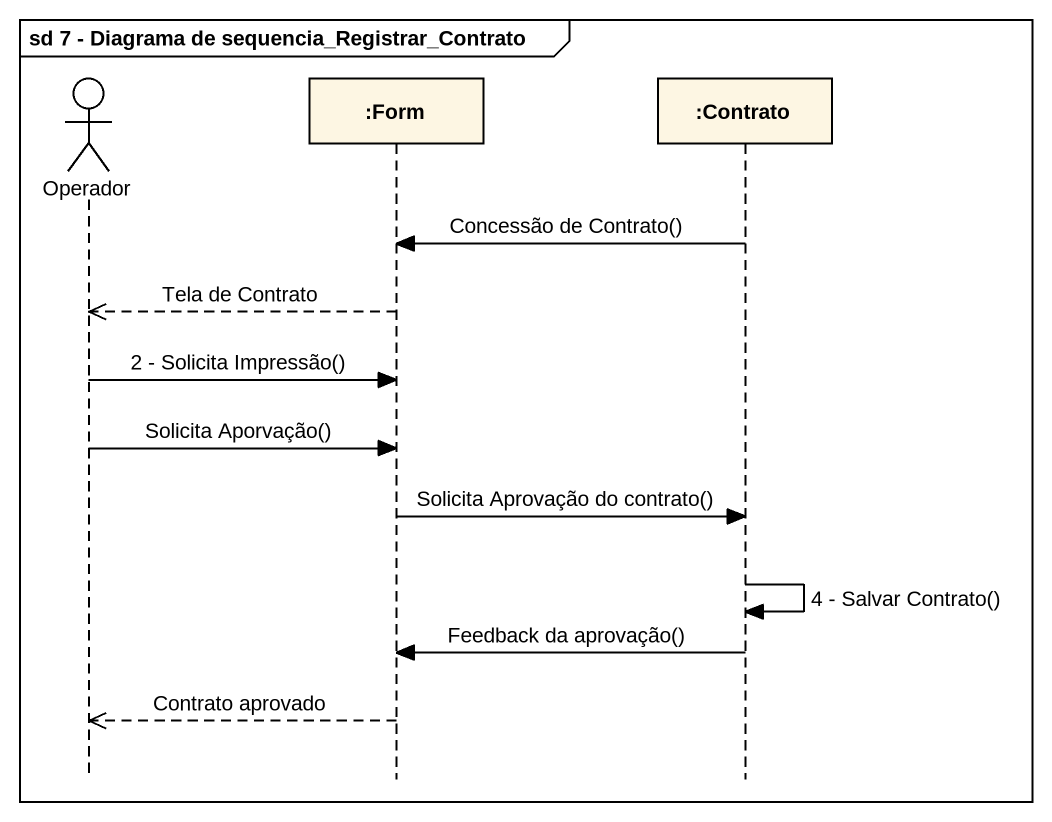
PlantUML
@startuml
mainframe sd 7 - Diagrama de sequencia_Registrar_Contrato
hide footbox
actor Operador
participant ":Form" as Form
participant ":Contrato" as Contrato

Contrato -> Form : Concessão de Contrato()
Form -->> Operador : Tela de Contrato
Operador -> Form : 2 - Solicita Impressão()
Operador -> Form : Solicita Aporvação()
Form -> Contrato : Solicita Aprovação do contrato()
Contrato -> Contrato : 4 - Salvar Contrato()
Contrato -> Form : Feedback da aprovação()
Form -->> Operador : Contrato aprovado
@enduml
